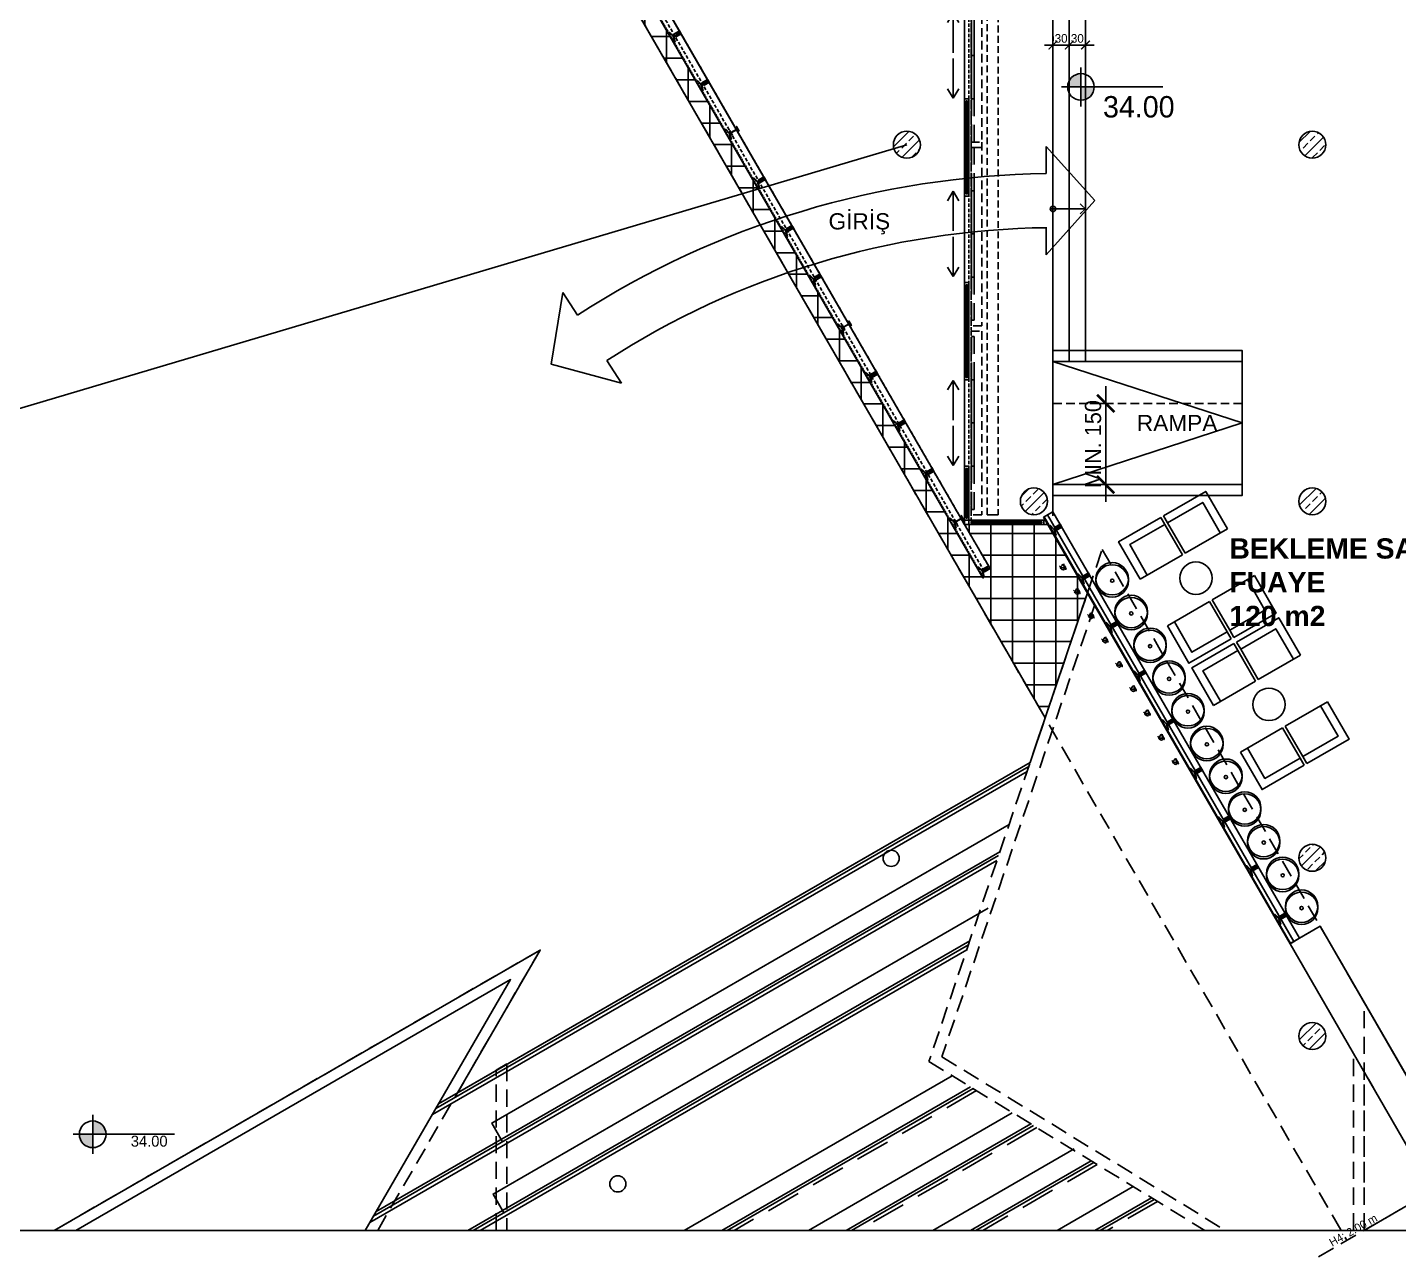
# Model space of a CAD drawing. Header units: millimetres. Extents: x 45 to 25350, y 77 to 5059.
# Drawn here: x 2086 to 4622, y 115 to 2396 of the extents above; entities that cross this region are included whole.
import ezdxf
from ezdxf.enums import TextEntityAlignment as Align

# ---------------------------------------------------------------- set-up
doc = ezdxf.new("R2010")
doc.units = ezdxf.units.MM
doc.header["$LTSCALE"] = 5
for name, pattern in [('CONTINUA', [0]), ('DASHED', [19.05, 12.7, -6.35]), ('DASHED2', [9.525, 6.35, -3.175])]:
    doc.linetypes.add(name, pattern=pattern)
doc.layers.get('DEFPOINTS').update_dxf_attribs({"linetype": 'CONTINUA'})
for name, color, linetype in [('a_anno_text_p1', 1, 'Continuous'), ('a_anno_text_p2 @ 1', 2, 'Continuous'), ('a_anno_text_spot', 1, 'Continuous'), ('a_anno_text_spot2', 2, 'Continuous'), ('a_anno_txt', 2, 'Continuous'), ('a_dim', 1, 'Continuous'), ('a_dim_carsi', 1, 'Continuous'), ('a_door_d', 1, 'DASHED2'), ('a_furn', 1, 'Continuous'), ('a_glazing', 150, 'Continuous'), ('a_hatch_p8', 8, 'Continuous'), ('a_overhead', 1, 'DASHED2'), ('a_p1', 1, 'Continuous'), ('a_p1_d', 1, 'DASHED2'), ('a_p2', 2, 'Continuous'), ('a_p2_d', 2, 'DASHED'), ('a_p3', 3, 'Continuous'), ('a_p3_d', 3, 'DASHED2'), ('a_p4', 4, 'Continuous'), ('a_p5', 5, 'Continuous'), ('a_p8_d', 8, 'DASHED2'), ('a_step', 2, 'Continuous'), ('E_lighting', 40, 'Continuous'), ('m_equipment', 1, 'DASHED2'), ('str_SNL_hatch', 1, 'Continuous'), ('str_SNL_wall_sheer', 5, 'Continuous'), ('TEFRIS', 12, 'Continuous')]:
    doc.layers.add(name, color=color, linetype=linetype)
doc.styles.add('ARIAL', font='ARIALUNI.TTF', dxfattribs={"height": 1})
doc.dimstyles.new('snl-100', dxfattribs={"dimtxt": 16, "dimasz": 16, "dimexe": 16, "dimexo": 8, "dimgap": 4, "dimtad": 1, "dimtoh": 1, "dimdec": 0, "dimzin": 0, "dimdsep": 46, "dimtxsty": 'Standard', "dimblk": 'ARCHTICK', "dimcen": 16, "dimdle": 16, "dimclrd": 256, "dimclre": 256, "dimclrt": 6, "dimadec": 0, "dimazin": 0, "dimtfac": 1, "dimtdec": 0, "dimtix": 1, "dimtmove": 0, "dimatfit": 0, "dimldrblk": 'ARCHTICK', "dimfxl": 1, "dimtolj": 1, "dimtzin": 0, "dimlwd": -1, "dimlwe": -1, "dimarcsym": 0})
doc.dimstyles.new('snl-200', dxfattribs={"dimtxt": 50, "dimasz": 32, "dimexe": 0, "dimexo": 16, "dimgap": 8, "dimtad": 1, "dimtoh": 1, "dimdec": 0, "dimzin": 0, "dimdsep": 46, "dimtxsty": 'Standard', "dimblk": 'ARCHTICK', "dimcen": 32, "dimclrd": 256, "dimclre": 256, "dimclrt": 256, "dimadec": 0, "dimazin": 0, "dimtfac": 1, "dimtdec": 0, "dimtix": 1, "dimtmove": 0, "dimatfit": 0, "dimldrblk": 'ARCHTICK', "dimfxl": 1, "dimtolj": 1, "dimtzin": 0, "dimlwd": -1, "dimlwe": -1, "dimarcsym": 0})

# ---------------------------------------------------------------- blocks, each defined once
blk = doc.blocks.new('A$C2B115F83')
blk.add_lwpolyline([(0, 8), (0, 0), (6, 0), (6, 3), (4, 3), (4, 5), (6, 5), (6, 8)], close=True)
blk = doc.blocks.new('A$C1C56115A')
at = {"layer": 'a_door_d', "ltscale": 0.5}
blk.add_lwpolyline([(-7.5, 170), (12.5, 170), (12.5, -170), (-7.5, -170)], close=True, dxfattribs=at)
at = {"layer": 'a_door_d'}
for points in [[(-6.5, 80), (-6.5, 160), (-1.5, 160), (-1.5, 80)], [(-6.5, -80), (-6.5, -160), (-1.5, -160), (-1.5, -80)]]:
    blk.add_lwpolyline(points, close=True, dxfattribs=at)
at = {"layer": 'a_glazing'}
for points in [[(-40.8, 78.8), (-51.3, 61.5)], [(-40.8, 5.4), (-40.8, 78.8)], [(-40.8, 78.8), (-30.2, 61.5)], [(-40.8, -5.4), (-40.8, -78.8)], [(-40.8, -78.8), (-51.3, -61.5)], [(-40.8, -78.8), (-30.2, -61.5)]]:
    blk.add_lwpolyline(points, dxfattribs=at)
at = {"layer": 'a_p2'}
for points in [[(-6.5, 0), (-6.5, 80), (-1.5, 80), (-1.5, 0)], [(-6.5, 0), (-6.5, -80), (-1.5, -80), (-1.5, 0)]]:
    blk.add_lwpolyline(points, close=True, dxfattribs=at)
blk = doc.blocks.new('A$C6B126162')
for points in [[(0.5, 0), (0.5, -2.2), (10.5, -4.9), (10.5, -7), (9.5, -7), (9.5, -5.6), (0, -3.1), (-9.5, -5.6), (-9.5, -7), (-10.5, -7), (-10.5, -4.9), (-0.5, -2.2), (-0.5, 0), (0.5, 0)], [(-11.5, -7), (-11.5, -8), (-8.5, -8), (-8.5, -8), (-8.5, -7), (-11.5, -7), (-11.5, -7)], [(8.5, -7), (8.5, -8), (11.5, -8), (11.5, -8), (11.5, -7), (8.5, -7), (8.5, -7)]]:
    blk.add_lwpolyline(points)
blk = doc.blocks.new('A$C65777083')
for points in [[(3, 0), (-3, 0), (-3, 12), (3, 12)], [(2.5, 0.5), (-2.5, 0.5), (-2.5, 11.5), (2.5, 11.5)]]:
    blk.add_lwpolyline(points, close=True)
for points in [[(2.5, 11.5), (-2.5, 0.5)], [(-2.5, 11.5), (2.5, 0.5)]]:
    blk.add_lwpolyline(points)
blk = doc.blocks.new('A$C30884E47')
for p, q in [((-5, 15), (-5, 14.5)), ((-5, 0), (-5, 0.5)), ((5, 14.5), (5, 15)), ((5, 0), (5, 0.5))]:
    blk.add_line(p, q)
for points in [[(-5, 15), (5, 15)], [(-5, 14.5), (-0.25, 14.5)], [(-5, 0.5), (-0.25, 0.5)], [(-5, 0), (5, 0)], [(-0.25, 14.5), (-0.25, 0.5)], [(0.25, 14.5), (5, 14.5)], [(0.25, 14.5), (0.25, 0.5)], [(0.25, 0.5), (5, 0.5)]]:
    blk.add_lwpolyline(points)
blk = doc.blocks.new('A$C7DFD5307')
blk.add_circle((0, 0), 10)
blk = doc.blocks.new('A$C47794B28')
at = {"layer": 'str_SNL_hatch'}
h = blk.add_hatch(dxfattribs=at)
h.set_pattern_fill('ANSI33', color=256, scale=100, style=0)
h.set_pattern_definition([(45, (-1153.641, -4045.18), (-17.67767, 17.67767), []), (45, (-1135.964, -4045.18), (-17.67767, 17.67767), [12.5, -6.25])])
edge = h.paths.add_edge_path()
edge.add_arc((0, 0), 25, 0, 360)
at = {"layer": 'str_SNL_wall_sheer'}
blk.add_circle((0, 0), 25, dxfattribs=at)
blk = doc.blocks.new('*U22')
at = {"layer": 'a_anno_text_spot2'}
h = blk.add_hatch(color=256, dxfattribs=at)
h.paths.add_polyline_path([(-22.9, 24.6, 0.414214), (-47.6, 0), (-22.9, 0)])
h.paths.add_polyline_path([(-22.9, 0), (-22.9, -24.6, 0.414214), (1.7, 0)])
for p, q in [((-22.9, 36.2), (-22.9, -36.2)), ((-59.2, 0), (128.7, 0))]:
    blk.add_line(p, q, dxfattribs=at)
blk.add_circle((-22.9, 0), 24.6, dxfattribs=at)
for tag, p in [('MIMARI_KOT', (18.1, 21.6)), ('STATIK_KOT', (17.8, -56.5))]:
    blk.add_attdef(tag, p, '', height=39.6, dxfattribs=at)
blk = doc.blocks.new('kot')
h = blk.add_hatch(color=256)
h.paths.add_polyline_path([(0, 0), (-9.7, 0, 0.414214), (0, -9.7)])
h.paths.add_polyline_path([(0, 9.7), (0, 0), (9.7, 0, 0.414214)])
for p, q in [((0, 14.27), (0, -14.27)), ((-14.27, 0), (59.7, 0))]:
    blk.add_line(p, q)
blk.add_circle((0, 0), 9.7)
for tag, p in [('KOT', (13.52, 3.58)), ('txt', (13.52, -19.09))]:
    blk.add_attdef(tag, p, '', height=16)
blk = doc.blocks.new('A$C16263C27')
at = {"ltscale": 0.5}
for centre, radius in [((-0.1, 3.5), 30), ((-0.1, -0.4), 30), ((0, 0), 3)]:
    blk.add_circle(centre, radius, dxfattribs=at)
blk = doc.blocks.new('A$C15A73B03')
at = {"ltscale": 0.5}
for p, q in [((90, -15), (90, 0)), ((90, -80), (90, -15)), ((0, -80), (90, -80))]:
    blk.add_line(p, q, dxfattribs=at)
for points in [[(0, -80), (0, 0), (90, 0)], [(15, -80), (15, -15), (90, -15)]]:
    blk.add_lwpolyline(points, dxfattribs=at)
blk = doc.blocks.new('_ArchTick')
at = {"const_width": 0.15}
blk.add_lwpolyline([(-0.5, -0.5), (0.5, 0.5)], dxfattribs=at)
blk = doc.blocks.new('*D53')
at = {"layer": 'a_dim', "ltscale": 0.5}
for p, q in [((3983.2, 2363.6), (3967.2, 2363.6)), ((3983.2, 2371.6), (3983.2, 2379.6)), ((3983.2, 2363.6), (4013.2, 2363.6)), ((4013.2, 2371.6), (4013.2, 2379.6)), ((4013.2, 2363.6), (4029.2, 2363.6))]:
    blk.add_line(p, q, dxfattribs=at)
at = {"layer": 'DEFPOINTS', "color": 0, "ltscale": 0.5}
for p in [(3983.2, 2363.6), (4013.2, 2363.6), (4013.2, 2363.6)]:
    blk.add_point(p, dxfattribs=at)
at = {"layer": 'a_dim', "ltscale": 0.5, "xscale": 16, "yscale": 16, "zscale": 16}
blk.add_blockref('_ArchTick', (3983.2, 2363.6), dxfattribs=at)
at = {"layer": 'a_dim', "ltscale": 0.5, "xscale": 16, "yscale": 16, "zscale": 16, "rotation": 180}
blk.add_blockref('_ArchTick', (4013.2, 2363.6), dxfattribs=at)
at = {"layer": 'a_dim', "color": 6, "ltscale": 0.5, "insert": (3998.2, 2375.8), "char_height": 16, "attachment_point": 5}
blk.add_mtext('\\A1;30', dxfattribs=at)
blk = doc.blocks.new('*D54')
at = {"layer": 'a_dim', "ltscale": 0.5}
for p, q in [((4013.2, 2363.6), (3997.2, 2363.6)), ((4013.2, 2371.6), (4013.2, 2379.6)), ((4013.2, 2363.6), (4043.2, 2363.6)), ((4043.2, 2371.6), (4043.2, 2379.6)), ((4043.2, 2363.6), (4059.2, 2363.6))]:
    blk.add_line(p, q, dxfattribs=at)
at = {"layer": 'DEFPOINTS', "color": 0, "ltscale": 0.5}
for p in [(4013.2, 2363.6), (4043.2, 2363.6), (4043.2, 2363.6)]:
    blk.add_point(p, dxfattribs=at)
at = {"layer": 'a_dim', "ltscale": 0.5, "xscale": 16, "yscale": 16, "zscale": 16}
blk.add_blockref('_ArchTick', (4013.2, 2363.6), dxfattribs=at)
at = {"layer": 'a_dim', "ltscale": 0.5, "xscale": 16, "yscale": 16, "zscale": 16, "rotation": 180}
blk.add_blockref('_ArchTick', (4043.2, 2363.6), dxfattribs=at)
at = {"layer": 'a_dim', "color": 6, "ltscale": 0.5, "insert": (4028.2, 2375.8), "char_height": 16, "attachment_point": 5}
blk.add_mtext('\\A1;30', dxfattribs=at)
blk = doc.blocks.new('*D55')
at = {"layer": 'a_dim_carsi'}
for p, q in [((4080.7, 1700), (4080.7, 1732)), ((4051.5, 1700), (4080.7, 1700)), ((4080.7, 1700), (4080.7, 1550)), ((4051.5, 1550), (4080.7, 1550)), ((4080.7, 1550), (4080.7, 1518))]:
    blk.add_line(p, q, dxfattribs=at)
at = {"layer": 'DEFPOINTS', "color": 0}
for p in [(4035.5, 1700), (4035.5, 1550), (4080.7, 1550)]:
    blk.add_point(p, dxfattribs=at)
at = {"layer": 'a_dim_carsi', "xscale": 32, "yscale": 32, "zscale": 32}
for p, rotation in [((4080.7, 1700), 270), ((4080.7, 1550), 90)]:
    blk.add_blockref('_ArchTick', p, dxfattribs=dict(at, rotation=rotation))
at = {"layer": 'a_dim_carsi', "insert": (4057.4, 1625), "char_height": 30, "attachment_point": 5, "rotation": 90}
blk.add_mtext('\\A1;MIN. 150', dxfattribs=at)

msp = doc.modelspace()

# ---------------------------------------------------------------- hatches: boundary and pattern name
at = {"layer": 'TEFRIS'}
h = msp.add_hatch(dxfattribs=at)
h.set_pattern_fill('_USER', color=256, scale=40, style=0, double=1, pattern_type=0)
h.set_pattern_definition([(0, (4948.33, 4219.207), (0, 40), []), (90, (4948.33, 4219.207), (-40, 2e-15), [])])
h.paths.add_polyline_path([(2761.35, 3208.98), (2827.17, 3170.98), (2836.96, 3154.03), (2827.72, 3154.03), (3853.65, 1377.07), (3854.51, 1377.57), (3854.01, 1378.43), (3855.85, 1379.49), (3853.16, 1389.49), (3855.08, 1390.59), (3856.33, 1388.43), (3866.72, 1394.43), (3819.61, 1476.03), (3973.76, 1476.03), (4046.91, 1349.33), (3968.65, 1117.88)])

# ---------------------------------------------------------------- linework, layer by layer
at = {"ltscale": 0.5}
msp.add_line((3712.84, 2179.03), (929.34, 1351.08), dxfattribs=at)
msp.add_lwpolyline([(95.66, 5058.13), (5968.55, 5058.13), (5968.55, 169.29), (95.66, 169.29)], close=True, dxfattribs=at)
at = {"layer": 'a_anno_text_p1'}
for p, q in [((4060.7, 2075.54), (3970.7, 2175.54)), ((3970.7, 2175.54), (3970.7, 2125.54)), ((3970.7, 1975.54), (4060.7, 2075.54)), ((3970.7, 2025.54), (3970.7, 1975.54)), ((3054.8, 1772.64), (3076.08, 1905.49)), ((3076.08, 1905.49), (3103.22, 1863.5)), ((3157.52, 1779.52), (3184.67, 1737.54)), ((3184.67, 1737.54), (3054.8, 1772.64))]:
    msp.add_line(p, q, dxfattribs=at)
msp.add_arc((3991.53, 489.69), 1535.98, 90.7296, 122.88675, dxfattribs=at)
at = {"layer": 'a_furn', "ltscale": 0.5}
for centre in [(4247.64, 1376.73), (4382.76, 1142.98)]:
    msp.add_circle(centre, 30, dxfattribs=at)
at = {"layer": 'a_hatch_p8'}
msp.add_lwpolyline([(2761.35, 3208.98), (2827.17, 3170.98), (2836.96, 3154.03), (2827.72, 3154.03), (3853.65, 1377.07), (3854.51, 1377.57), (3854.01, 1378.43), (3855.85, 1379.49), (3853.16, 1389.49), (3855.08, 1390.59), (3856.33, 1388.43), (3866.72, 1394.43), (3819.61, 1476.03), (3973.76, 1476.03), (4046.91, 1349.33), (3968.65, 1117.88), (2761.35, 3208.98)], close=True, dxfattribs=at)
for points in [[(1158.52, 169.29), (929.34, 1351.08), (1510.95, 2358.45), (2007.34, 2645.04), (2695.09, 2645.04), (2785.35, 3167.41), (3968.65, 1117.88), (3940.76, 1035.41), (2881.25, 423.7), (3034.51, 688.38), (2135.42, 169.29)], [(3199.15, 2567.03), (3192.22, 2563.03), (3819.61, 1476.36), (3819.61, 2567.03), (3199.15, 2567.03)]]:
    msp.add_lwpolyline(points, dxfattribs=at)
at = {"layer": 'a_overhead'}
for p, q in [((2761.35, 3208.98), (4526.92, 150.92)), ((4074.17, 1429.93), (4559.14, 590.93))]:
    msp.add_line(p, q, dxfattribs=at)
for points in [[(3940.76, 1035.41), (4074.17, 1429.93)], [(4559.14, 257.8), (4559.14, 590.93)]]:
    msp.add_lwpolyline(points, dxfattribs=at)
at = {"layer": 'a_p1'}
for p, q in [((3819.61, 1476.03), (3192.03, 2563.03)), ((3819.61, 2567.03), (3819.61, 1476.03)), ((3833.61, 1484.03), (3960.44, 1484.03)), ((3833.61, 1476.03), (3960.44, 1476.03))]:
    msp.add_line(p, q, dxfattribs=at)
at = {"layer": 'a_p1', "ltscale": 0.5}
for points in [[(3827.61, 2490.03), (4043.16, 2490.03), (4043.16, 1778.03)], [(3827.61, 2460.03), (4013.16, 2460.03), (4013.16, 1778.03)], [(3827.61, 2430.03), (3983.16, 2430.03), (3983.16, 1492.04)], [(3978.16, 2060.35), (4043.16, 2060.35)], [(3983.16, 1778.03), (4333.16, 1664.03), (3983.16, 1550.03)]]:
    msp.add_lwpolyline(points, dxfattribs=at)
at = {"layer": 'a_p1'}
for points in [[(3819.61, 2258.03), (3819.61, 2090.03)], [(3827.61, 2090.03), (3827.61, 2258.03)], [(3819.61, 1918.03), (3819.61, 1750.03)], [(3827.61, 1750.03), (3827.61, 1918.03)], [(3819.61, 1578.03), (3819.61, 1490.03)], [(3827.61, 1490.03), (3827.61, 1578.03)], [(3983.15, 1499.76), (3965.83, 1489.76)], [(3983.16, 1499.74), (4439.08, 710.06)], [(3965.83, 1489.76), (4421.76, 700.06)], [(4428.69, 704.06), (3972.76, 1493.76)]]:
    msp.add_lwpolyline(points, dxfattribs=at)
at = {"layer": 'a_p1', "ltscale": 0.5, "const_width": 2}
for points in [[(4043.16, 2060.35), (4033.27, 2069.7)], [(4043.16, 2060.35), (4033.27, 2051)]]:
    msp.add_lwpolyline(points, dxfattribs=at)
at = {"layer": 'a_p1', "ltscale": 0.5}
msp.add_lwpolyline([(3983.16, 1550.03), (4333.16, 1550.03), (4333.16, 1778.03), (3983.16, 1778.03)], close=True, dxfattribs=at)
msp.add_circle((3983.16, 2060.35), 5, dxfattribs=at)
at = {"layer": 'a_p1_d', "ltscale": 0.1}
msp.add_lwpolyline([(3192.57, 2524.09), (3854.41, 1377.74), (3853.55, 1377.24), (3191.7, 2523.59)], close=True, dxfattribs=at)
at = {"layer": 'a_p1_d', "ltscale": 0.5}
msp.add_lwpolyline([(4333.16, 1700.03), (3983.16, 1700.03)], dxfattribs=at)
at = {"layer": 'a_p1_d', "lineweight": -2}
for points in [[(4046.91, 1349.33), (3753.62, 482.01), (4263.96, 169.29)], [(4060.23, 1326.27), (3777.68, 490.72), (4302.24, 169.29)], [(2733.94, 169.29), (3034.51, 688.38), (2135.42, 169.29)], [(4539.14, 169.29), (4539.14, 496.76)], [(4559.14, 169.29), (4559.14, 462.12)]]:
    msp.add_lwpolyline(points, dxfattribs=at)
at = {"layer": 'a_p1_d'}
msp.add_lwpolyline([(2952.84, 169.29), (2952.84, 466.07), (2972.84, 477.62), (2972.84, 169.29)], dxfattribs=at)
at = {"layer": 'a_p2'}
for p, q in [((3831.61, 1481.03), (3962.44, 1481.03)), ((3831.61, 1479.03), (3962.44, 1479.03))]:
    msp.add_line(p, q, dxfattribs=at)
for points in [[(3822.61, 2090.03), (3822.61, 2260.03)], [(3824.61, 2260.03), (3824.61, 2090.03)], [(3822.61, 1750.03), (3822.61, 1920.03)], [(3824.61, 1920.03), (3824.61, 1750.03)], [(3822.61, 1490.03), (3822.61, 1580.03)], [(3824.61, 1580.03), (3824.61, 1490.03)], [(3966.44, 1484.03), (3969.14, 1484.03)], [(3966.44, 1476.03), (3973.76, 1476.03)], [(3973.76, 1476.03), (3969.14, 1484.03)], [(3981.57, 1464.49), (3980.71, 1463.99)], [(3981.82, 1464.06), (3980.96, 1463.56)], [(4033.54, 1374.49), (4032.67, 1373.99)], [(4033.79, 1374.06), (4032.92, 1373.56)], [(4085.5, 1284.49), (4084.63, 1283.99)], [(4085.75, 1284.06), (4084.88, 1283.56)], [(4137.46, 1194.49), (4136.59, 1193.99)], [(4137.71, 1194.06), (4136.84, 1193.56)], [(4189.42, 1104.49), (4188.55, 1103.99)], [(4189.67, 1104.06), (4188.8, 1103.56)], [(4241.38, 1014.49), (4240.52, 1013.99)], [(4241.63, 1014.06), (4240.77, 1013.56)], [(4293.34, 924.49), (4292.48, 923.99)], [(4293.59, 924.06), (4292.73, 923.56)], [(4345.31, 834.49), (4344.44, 833.99)], [(4345.56, 834.06), (4344.69, 833.56)], [(4397.27, 744.49), (4396.4, 743.99)], [(4397.52, 744.06), (4396.65, 743.56)]]:
    msp.add_lwpolyline(points, dxfattribs=at)
at = {"layer": 'a_p2', "ltscale": 0.5}
for points in [[(3983.16, 1778.03), (4333.16, 1778.03), (4333.16, 1798.03), (3983.16, 1798.03)], [(3983.16, 1530.03), (4333.16, 1530.03), (4333.16, 1550.03), (3983.16, 1550.03)]]:
    msp.add_lwpolyline(points, close=True, dxfattribs=at)
at = {"layer": 'a_p2'}
for points in [[(3827.61, 1476.03), (3827.61, 1484.03), (3819.61, 1484.03), (3819.61, 1476.03)], [(3965.83, 1489.76), (4421.76, 700.06), (4422.63, 700.56), (3966.7, 1490.26)]]:
    msp.add_lwpolyline(points, close=True, dxfattribs=at)
at = {"layer": 'a_p2', "color": 1}
for points in [[(3997.33, 1396.97), (3996.51, 1397.67), (3995.79, 1398.55), (3995.08, 1399.42)], [(4002.72, 1395.87), (4002.13, 1395.59), (4001.37, 1395.51), (4000.67, 1395.55)], [(4023.32, 1351.97), (4022.49, 1352.67), (4021.77, 1353.55), (4021.06, 1354.42)], [(4049.3, 1306.97), (4048.47, 1307.67), (4047.76, 1308.55), (4047.04, 1309.42)], [(4075.28, 1261.97), (4074.45, 1262.67), (4073.74, 1263.55), (4073.02, 1264.42)], [(4101.26, 1216.97), (4100.43, 1217.67), (4099.72, 1218.55), (4099, 1219.42)], [(4106.64, 1215.87), (4106.05, 1215.59), (4105.3, 1215.51), (4104.6, 1215.55)], [(4127.24, 1171.97), (4126.41, 1172.67), (4125.7, 1173.55), (4124.98, 1174.42)], [(4153.22, 1126.97), (4152.39, 1127.67), (4151.68, 1128.55), (4150.96, 1129.42)], [(4179.2, 1081.97), (4178.37, 1082.67), (4177.66, 1083.55), (4176.95, 1084.42)], [(4205.18, 1036.97), (4204.35, 1037.67), (4203.64, 1038.55), (4202.93, 1039.42)]]:
    msp.add_open_spline(points, degree=3, dxfattribs=at)
for points, knots in [([(3997.33, 1396.97), (3997.17, 1396.71), (3996.71, 1395.48), (3998.31, 1393.76), (3999.74, 1392.87)], [9.4564744, 9.4564744, 9.4564744, 9.4564744, 10.4772979, 14.0105664, 14.0105664, 14.0105664, 14.0105664]), ([(3999.95, 1400.67), (3999.88, 1400.37), (3999.54, 1398.83), (3997.9, 1397.87), (3997.33, 1396.97)], [5.1116814, 5.1116814, 5.1116814, 5.1116814, 5.9830407, 9.4564744, 9.4564744, 9.4564744, 9.4564744]), ([(4000.67, 1395.55), (4000.61, 1395.56), (3999.27, 1395.66), (3998.21, 1396.23), (3997.33, 1396.97)], [40.5668818, 40.5668818, 40.5668818, 40.5668818, 40.7301057, 44.1513216, 44.1513216, 44.1513216, 44.1513216]), ([(4004.41, 1401.74), (4002.61, 1402.12), (4000.41, 1402.58), (4000.02, 1400.97), (3999.95, 1400.67)], [0, 0, 0, 0, 4.2010309, 5.1116814, 5.1116814, 5.1116814, 5.1116814]), ([(4003.99, 1393.66), (4004.07, 1394.51), (4003.88, 1397.04), (4008.78, 1389.51), (4006.16, 1398.08), (4002.24, 1402.17), (4004.54, 1397.38), (4003.2, 1396.09), (4002.72, 1395.87)], [18.8935867, 18.8935867, 18.8935867, 18.8935867, 20.9412466, 24.5195858, 31.1867659, 33.2771396, 37.2195877, 38.7179399, 38.7179399, 38.7179399, 38.7179399]), ([(3999.74, 1392.87), (4001.37, 1391.86), (4003.64, 1391.35), (4003.96, 1393.3), (4003.99, 1393.66)], [14.0105664, 14.0105664, 14.0105664, 14.0105664, 18.0280716, 18.8935867, 18.8935867, 18.8935867, 18.8935867]), ([(4023.32, 1351.97), (4023.15, 1351.71), (4022.28, 1349.39), (4030.92, 1343.96), (4029.52, 1352.57), (4034.76, 1344.51), (4032.14, 1353.08), (4028.22, 1357.17), (4031.14, 1351.09), (4026.23, 1350.14), (4024.19, 1351.23), (4023.32, 1351.97)], [9.4564744, 9.4564744, 9.4564744, 9.4564744, 10.4772979, 18.0280716, 20.9412466, 24.5195858, 31.1867659, 33.2771396, 37.2195877, 40.7301057, 44.1513216, 44.1513216, 44.1513216, 44.1513216]), ([(4030.39, 1356.74), (4028.59, 1357.12), (4026.02, 1357.66), (4025.86, 1354.03), (4023.88, 1352.87), (4023.32, 1351.97)], [0, 0, 0, 0, 4.2010309, 5.9830407, 9.4564744, 9.4564744, 9.4564744, 9.4564744]), ([(4049.3, 1306.97), (4049.13, 1306.71), (4048.26, 1304.39), (4056.9, 1298.96), (4055.5, 1307.57), (4060.75, 1299.51), (4058.12, 1308.08), (4054.2, 1312.17), (4057.12, 1306.09), (4052.21, 1305.14), (4050.17, 1306.23), (4049.3, 1306.97)], [9.4564744, 9.4564744, 9.4564744, 9.4564744, 10.4772979, 18.0280716, 20.9412466, 24.5195858, 31.1867659, 33.2771396, 37.2195877, 40.7301057, 44.1513216, 44.1513216, 44.1513216, 44.1513216]), ([(4056.37, 1311.74), (4054.57, 1312.12), (4052, 1312.66), (4051.84, 1309.03), (4049.86, 1307.87), (4049.3, 1306.97)], [0, 0, 0, 0, 4.2010309, 5.9830407, 9.4564744, 9.4564744, 9.4564744, 9.4564744]), ([(4075.28, 1261.97), (4075.11, 1261.71), (4074.24, 1259.39), (4082.88, 1253.96), (4081.48, 1262.57), (4086.73, 1254.51), (4084.1, 1263.08), (4080.18, 1267.17), (4083.1, 1261.09), (4078.19, 1260.14), (4076.16, 1261.23), (4075.28, 1261.97)], [9.4564744, 9.4564744, 9.4564744, 9.4564744, 10.4772979, 18.0280716, 20.9412466, 24.5195858, 31.1867659, 33.2771396, 37.2195877, 40.7301057, 44.1513216, 44.1513216, 44.1513216, 44.1513216]), ([(4082.35, 1266.74), (4080.55, 1267.12), (4077.98, 1267.66), (4077.83, 1264.03), (4075.85, 1262.87), (4075.28, 1261.97)], [0, 0, 0, 0, 4.2010309, 5.9830407, 9.4564744, 9.4564744, 9.4564744, 9.4564744]), ([(4103.87, 1220.67), (4103.81, 1220.37), (4103.46, 1218.83), (4101.83, 1217.87), (4101.26, 1216.97)], [5.1116814, 5.1116814, 5.1116814, 5.1116814, 5.9830407, 9.4564744, 9.4564744, 9.4564744, 9.4564744]), ([(4108.33, 1221.74), (4106.53, 1222.12), (4104.33, 1222.58), (4103.94, 1220.97), (4103.87, 1220.67)], [0, 0, 0, 0, 4.2010309, 5.1116814, 5.1116814, 5.1116814, 5.1116814]), ([(4107.92, 1213.66), (4107.99, 1214.51), (4107.8, 1217.04), (4112.71, 1209.51), (4110.08, 1218.08), (4106.16, 1222.17), (4108.47, 1217.38), (4107.12, 1216.09), (4106.64, 1215.87)], [18.8935867, 18.8935867, 18.8935867, 18.8935867, 20.9412466, 24.5195858, 31.1867659, 33.2771396, 37.2195877, 38.7179399, 38.7179399, 38.7179399, 38.7179399]), ([(4101.26, 1216.97), (4101.09, 1216.71), (4100.63, 1215.48), (4102.24, 1213.76), (4103.67, 1212.87)], [9.4564744, 9.4564744, 9.4564744, 9.4564744, 10.4772979, 14.0105664, 14.0105664, 14.0105664, 14.0105664]), ([(4104.6, 1215.55), (4104.54, 1215.55), (4103.19, 1215.66), (4102.14, 1216.23), (4101.26, 1216.97)], [40.5668818, 40.5668818, 40.5668818, 40.5668818, 40.7301057, 44.1513216, 44.1513216, 44.1513216, 44.1513216]), ([(4103.67, 1212.87), (4105.29, 1211.86), (4107.56, 1211.35), (4107.88, 1213.3), (4107.92, 1213.66)], [14.0105664, 14.0105664, 14.0105664, 14.0105664, 18.0280716, 18.8935867, 18.8935867, 18.8935867, 18.8935867]), ([(4127.24, 1171.97), (4127.07, 1171.71), (4126.21, 1169.39), (4134.84, 1163.96), (4133.44, 1172.57), (4138.69, 1164.51), (4136.06, 1173.08), (4132.14, 1177.17), (4135.06, 1171.09), (4130.16, 1170.14), (4128.12, 1171.23), (4127.24, 1171.97)], [9.4564744, 9.4564744, 9.4564744, 9.4564744, 10.4772979, 18.0280716, 20.9412466, 24.5195858, 31.1867659, 33.2771396, 37.2195877, 40.7301057, 44.1513216, 44.1513216, 44.1513216, 44.1513216]), ([(4134.31, 1176.74), (4132.51, 1177.12), (4129.94, 1177.66), (4129.79, 1174.03), (4127.81, 1172.87), (4127.24, 1171.97)], [0, 0, 0, 0, 4.2010309, 5.9830407, 9.4564744, 9.4564744, 9.4564744, 9.4564744]), ([(4153.22, 1126.97), (4153.05, 1126.71), (4152.19, 1124.39), (4160.83, 1118.96), (4159.42, 1127.57), (4164.67, 1119.51), (4162.04, 1128.08), (4158.12, 1132.17), (4161.04, 1126.09), (4156.14, 1125.14), (4154.1, 1126.23), (4153.22, 1126.97)], [9.4564744, 9.4564744, 9.4564744, 9.4564744, 10.4772979, 18.0280716, 20.9412466, 24.5195858, 31.1867659, 33.2771396, 37.2195877, 40.7301057, 44.1513216, 44.1513216, 44.1513216, 44.1513216]), ([(4160.29, 1131.74), (4158.49, 1132.12), (4155.92, 1132.66), (4155.77, 1129.03), (4153.79, 1127.87), (4153.22, 1126.97)], [0, 0, 0, 0, 4.2010309, 5.9830407, 9.4564744, 9.4564744, 9.4564744, 9.4564744]), ([(4179.2, 1081.97), (4179.03, 1081.71), (4178.17, 1079.39), (4186.81, 1073.96), (4185.4, 1082.57), (4190.65, 1074.51), (4188.02, 1083.08), (4184.1, 1087.17), (4187.02, 1081.09), (4182.12, 1080.14), (4180.08, 1081.23), (4179.2, 1081.97)], [9.4564744, 9.4564744, 9.4564744, 9.4564744, 10.4772979, 18.0280716, 20.9412466, 24.5195858, 31.1867659, 33.2771396, 37.2195877, 40.7301057, 44.1513216, 44.1513216, 44.1513216, 44.1513216]), ([(4186.28, 1086.74), (4184.47, 1087.12), (4181.9, 1087.66), (4181.75, 1084.03), (4179.77, 1082.87), (4179.2, 1081.97)], [0, 0, 0, 0, 4.2010309, 5.9830407, 9.4564744, 9.4564744, 9.4564744, 9.4564744]), ([(4205.18, 1036.97), (4205.01, 1036.71), (4204.15, 1034.39), (4212.79, 1028.96), (4211.38, 1037.57), (4216.63, 1029.51), (4214.01, 1038.08), (4210.08, 1042.17), (4213, 1036.09), (4208.1, 1035.14), (4206.06, 1036.23), (4205.18, 1036.97)], [9.4564744, 9.4564744, 9.4564744, 9.4564744, 10.4772979, 18.0280716, 20.9412466, 24.5195858, 31.1867659, 33.2771396, 37.2195877, 40.7301057, 44.1513216, 44.1513216, 44.1513216, 44.1513216]), ([(4212.26, 1041.74), (4210.45, 1042.12), (4207.88, 1042.66), (4207.73, 1039.03), (4205.75, 1037.87), (4205.18, 1036.97)], [0, 0, 0, 0, 4.2010309, 5.9830407, 9.4564744, 9.4564744, 9.4564744, 9.4564744])]:
    msp.add_open_spline(points, degree=3, knots=knots, dxfattribs=at)
at = {"layer": 'a_p2_d'}
for points in [[(3841.73, 428.02), (3393.61, 169.29)], [(3953.31, 359.65), (3623.61, 169.29)], [(4064.89, 291.28), (3853.61, 169.29)], [(4176.47, 222.91), (4083.61, 169.29)]]:
    msp.add_lwpolyline(points, dxfattribs=at)
at = {"layer": 'a_p3_d', "ltscale": 0.2}
for points in [[(3827.61, 2575.03), (3827.61, 1484.03)], [(3831.61, 2575.03), (3831.61, 1484.03)]]:
    msp.add_lwpolyline(points, dxfattribs=at)
at = {"layer": 'a_p4'}
for points in [[(3983.15, 1499.76), (3972.76, 1493.76)], [(4802.53, 169.29), (4477.46, 732.33), (4439.09, 710.14), (3983.17, 1499.82)]]:
    msp.add_lwpolyline(points, dxfattribs=at)
at = {"layer": 'a_p5'}
for p, q in [((4422.2, 700.31), (4477.45, 732.25)), ((4477.45, 732.25), (4724.81, 304.32))]:
    msp.add_line(p, q, dxfattribs=at)
for points in [[(4685.79, 242.75), (4421.76, 700.06), (4439.08, 710.06)], [(4558.72, 169.29), (4718.2, 261.48), (4772, 169.29)]]:
    msp.add_lwpolyline(points, dxfattribs=at)
at = {"layer": 'a_p5', "ltscale": 2}
msp.add_lwpolyline([(4566.63, 449.15), (4576.64, 431.84)], dxfattribs=at)
at = {"layer": 'a_p8_d'}
msp.add_line((4708.1, 255.64), (4465.3, 115.3), dxfattribs=at)
at = {"layer": 'a_p8_d', "ltscale": 0.2}
msp.add_lwpolyline([(3180.83, 2558.43), (3856.33, 1388.43), (3866.72, 1394.43), (3191.22, 2564.43)], close=True, dxfattribs=at)
at = {"layer": 'a_step', "color": 1}
for p, q in [((2841.51, 394.98), (3938.33, 1028.23)), ((2726.01, 195.51), (3882.54, 863.23)), ((2910.61, 169.29), (3826.74, 698.22)), ((3380.61, 169.29), (3835.43, 431.88)), ((3610.61, 169.29), (3947, 363.51)), ((3840.61, 169.29), (4058.58, 295.14)), ((4070.61, 169.29), (4170.16, 226.77))]:
    msp.add_line(p, q, dxfattribs=at)
at = {"layer": 'a_step'}
for p, q in [((2846.53, 403.66), (3940.76, 1035.41)), ((2731.03, 204.18), (3884.96, 870.4)), ((2900.61, 169.29), (3829.16, 705.4)), ((3370.61, 169.29), (3830.57, 434.86)), ((3600.61, 169.29), (3942.15, 366.49)), ((3830.61, 169.29), (4053.73, 298.12)), ((4060.61, 169.29), (4165.31, 229.74))]:
    msp.add_line(p, q, dxfattribs=at)
for points in [[(2964.89, 333.43), (2944.89, 368.07), (3901.94, 920.62)], [(2967.39, 202.08), (2947.39, 236.72), (3863.35, 765.55)], [(2710.83, 169.29), (2979.71, 633.65), (2175.42, 169.29)], [(3300.61, 169.29), (3796.62, 455.67)], [(3530.61, 169.29), (3907.54, 386.92)], [(3760.61, 169.29), (4022.54, 320.52)], [(3990.61, 169.29), (4131.35, 250.55)]]:
    msp.add_lwpolyline(points, dxfattribs=at)
at = {"layer": 'm_equipment', "linetype": 'DASHED', "ltscale": 0.2}
for p, q in [((3861.61, 1494.03), (3861.61, 2514.03)), ((3881.61, 2514.03), (3881.61, 1494.03))]:
    msp.add_line(p, q, dxfattribs=at)
at = {"layer": 'm_equipment'}
msp.add_line((3881.61, 1494.03), (3861.61, 1494.03), dxfattribs=at)
at = {"layer": 'TEFRIS'}
for points in [[(3935.18, 1018.91), (2834.98, 383.71)], [(3879.38, 853.9), (2719.48, 184.23)], [(3823.58, 688.9), (2923.61, 169.29)]]:
    msp.add_lwpolyline(points, dxfattribs=at)
msp.add_arc((3991.53, 489.69), 1635.98, 90.7296, 122.88675, dxfattribs=at)

# ---------------------------------------------------------------- block references
for p in [(3839.11, 2344.03), (3839.11, 2014.03), (3839.11, 1664.03)]:
    msp.add_blockref('A$C1C56115A', p)
at = {"layer": 'a_anno_text_spot'}
msp.add_blockref('*U22', (4057.82, 2286.03), dxfattribs=at).add_auto_attribs({'STATIK_KOT': '34.00'})
at = {"layer": 'a_anno_text_spot', "lineweight": 0}
ref = msp.add_blockref('kot', (2206.64, 347.23), dxfattribs=dict(at, xscale=2.540000000008149, yscale=2.540000000008149, zscale=2.540000000008149))
ref.add_attrib('txt', '34.00', dxfattribs={"layer": '0', "height": 20.32}).set_placement((2277.18, 344.69), align=Align.TOP_LEFT)
at = {"layer": 'a_furn', "ltscale": 0.5, "xscale": -1}
for p, rotation in [((4265.69, 1537.32), 30.02972303357286), ((4234.78, 1219.14), 210.0297230335729), ((4400.81, 1303.57), 30.02972303357286), ((4369.9, 985.39), 210.0297230335729)]:
    msp.add_blockref('A$C15A73B03', p, dxfattribs=dict(at, rotation=rotation))
at = {"layer": 'a_furn', "ltscale": 0.5}
for p, rotation in [((4104.66, 1444.24), 30.02972303357291), ((4395.81, 1312.22), 210.0297230335729), ((4239.78, 1210.48), 30.02972303357291), ((4530.93, 1078.47), 210.0297230335729)]:
    msp.add_blockref('A$C15A73B03', p, dxfattribs=dict(at, rotation=rotation))
for p in [(4092.8, 1372.09), (4127.83, 1311.49), (4162.86, 1250.88), (4197.89, 1190.28), (4232.92, 1129.67), (4267.96, 1069.07), (4302.99, 1008.47), (4338.02, 947.86), (4373.05, 887.26), (4408.08, 826.66), (4443.11, 766.05)]:
    msp.add_blockref('A$C16263C27', p, dxfattribs=at)
at = {"layer": 'a_p1', "rotation": 299.9999999999582}
for p in [(3987.76, 1467.78), (4039.72, 1377.78), (4091.68, 1287.78), (4143.65, 1197.78), (4195.61, 1107.78), (4247.57, 1017.78), (4299.53, 927.78), (4351.49, 837.78), (4403.45, 747.78)]:
    msp.add_blockref('A$C6B126162', p, dxfattribs=at)
at = {"layer": 'a_p2', "xscale": -1, "rotation": 90.00000000333509}
for p in [(3827.61, 2264.03), (3827.61, 1924.03), (3827.61, 1584.03)]:
    msp.add_blockref('A$C2B115F83', p, dxfattribs=at)
at = {"layer": 'a_p2', "rotation": 90.00000000333506}
for p in [(3827.61, 2084.03), (3827.61, 1744.03), (3827.61, 1484.03)]:
    msp.add_blockref('A$C2B115F83', p, dxfattribs=at)
at = {"layer": 'a_p2'}
msp.add_blockref('A$C2B115F83', (3827.61, 1476.03), dxfattribs=at)
at = {"layer": 'a_p2', "xscale": -1}
msp.add_blockref('A$C2B115F83', (3966.44, 1476.03), dxfattribs=at)
at = {"layer": 'a_p3', "rotation": 299.9999999999582}
for name, p in [('A$C30884E47', (3387.17, 2201.03)), ('A$C30884E47', (3595.02, 1841.03)), ('A$C30884E47', (3802.86, 1481.03)), ('A$C65777083', (3987.76, 1467.78)), ('A$C65777083', (4039.72, 1377.78)), ('A$C65777083', (4091.68, 1287.78)), ('A$C65777083', (4143.65, 1197.78)), ('A$C65777083', (4195.61, 1107.78)), ('A$C65777083', (4247.57, 1017.78)), ('A$C65777083', (4299.53, 927.78)), ('A$C65777083', (4351.49, 837.78)), ('A$C65777083', (4403.45, 747.78))]:
    msp.add_blockref(name, p, dxfattribs=at)
at = {"layer": 'a_p5', "ltscale": 2}
for p in [(3712.84, 2179.03), (4462.84, 2179.03), (3947.84, 1519.03), (4462.84, 1519.03), (4462.84, 859.03), (4462.84, 529.03)]:
    msp.add_blockref('A$C47794B28', p, dxfattribs=at)
at = {"layer": 'a_p8_d', "ltscale": 0.2, "rotation": 299.9999999999582}
for name, p in [('A$C6B126162', (3283.25, 2381.03)), ('A$C65777083', (3283.25, 2381.03)), ('A$C6B126162', (3335.21, 2291.03)), ('A$C65777083', (3335.21, 2291.03)), ('A$C6B126162', (3387.17, 2201.03)), ('A$C6B126162', (3439.13, 2111.03)), ('A$C65777083', (3439.13, 2111.03)), ('A$C6B126162', (3491.1, 2021.03)), ('A$C65777083', (3491.1, 2021.03)), ('A$C6B126162', (3543.06, 1931.03)), ('A$C65777083', (3543.06, 1931.03)), ('A$C6B126162', (3595.02, 1841.03)), ('A$C6B126162', (3646.98, 1751.03)), ('A$C65777083', (3646.98, 1751.03)), ('A$C6B126162', (3698.94, 1661.03)), ('A$C65777083', (3698.94, 1661.03)), ('A$C6B126162', (3750.9, 1571.03)), ('A$C65777083', (3750.9, 1571.03)), ('A$C6B126162', (3802.86, 1481.03)), ('A$C6B126162', (3854.83, 1391.03)), ('A$C65777083', (3854.83, 1391.03))]:
    msp.add_blockref(name, p, dxfattribs=at)
at = {"layer": 'E_lighting', "xscale": 1.499999999997169, "yscale": 1.499999999996362, "zscale": 1.499999999997169, "rotation": 30.00000000006242}
msp.add_blockref('A$C7DFD5307', (3683.78, 858.13), dxfattribs=at)
at = {"layer": 'E_lighting', "xscale": 1.5, "yscale": 1.5, "zscale": 1.5}
msp.add_blockref('A$C7DFD5307', (3178.1, 255.48), dxfattribs=at)

# ---------------------------------------------------------------- texts
at = {"layer": 'a_anno_text_p1', "char_height": 30, "width": 140.1829, "attachment_point": 1, "style": 'ARIAL'}
for s, insert in [('GİRİŞ', (3567.9, 2052.29)), ('RAMPA', (4138.31, 1678.92))]:
    msp.add_mtext(s, dxfattribs=dict(at, insert=insert))
at = {"layer": 'a_anno_text_p2 @ 1', "insert": (4309.5, 1450.48), "char_height": 37.5, "width": 1151.7862, "attachment_point": 1}
msp.add_mtext('{\\f@Arial Unicode MS|b1|i0|c162|p34;BEKLEME SALONU\\PFUAYE\\P120 m2}', dxfattribs=at)
at = {"layer": 'a_anno_txt', "insert": (4577.39, 200.62), "char_height": 15, "width": 108.0797, "attachment_point": 3, "rotation": 29.6783}
msp.add_mtext('H4: 2.00 m', dxfattribs=at)

# ---------------------------------------------------------------- dimensions: what is measured, and where the dimension line sits
at = {"layer": 'a_dim', "ltscale": 0.5}
for base, p1, p2, picture, middle in [((4013.16, 2363.64), (3983.16, 2363.64), (4013.16, 2363.64), '*D53', (3998.16, 2375.8)), ((4043.16, 2363.64), (4013.16, 2363.64), (4043.16, 2363.64), '*D54', (4028.16, 2375.8))]:
    dim = msp.add_linear_dim(base=base, p1=p1, p2=p2, dimstyle='snl-100', dxfattribs=at)
    dim.commit()
    dim.dimension.update_dxf_attribs({"geometry": picture, "text_midpoint": middle})
at = {"layer": 'a_dim_carsi'}
dim = msp.add_linear_dim(base=(4080.71, 1550.03), p1=(4035.45, 1700.03), p2=(4035.45, 1550.03), angle=90, text='MIN. 150', dimstyle='snl-200', override={"dimtxt": 30}, dxfattribs=at)
dim.commit()
dim.dimension.update_dxf_attribs({"geometry": '*D55', "text_midpoint": (4057.4, 1625.03)})

doc.saveas('drawing.dxf')
